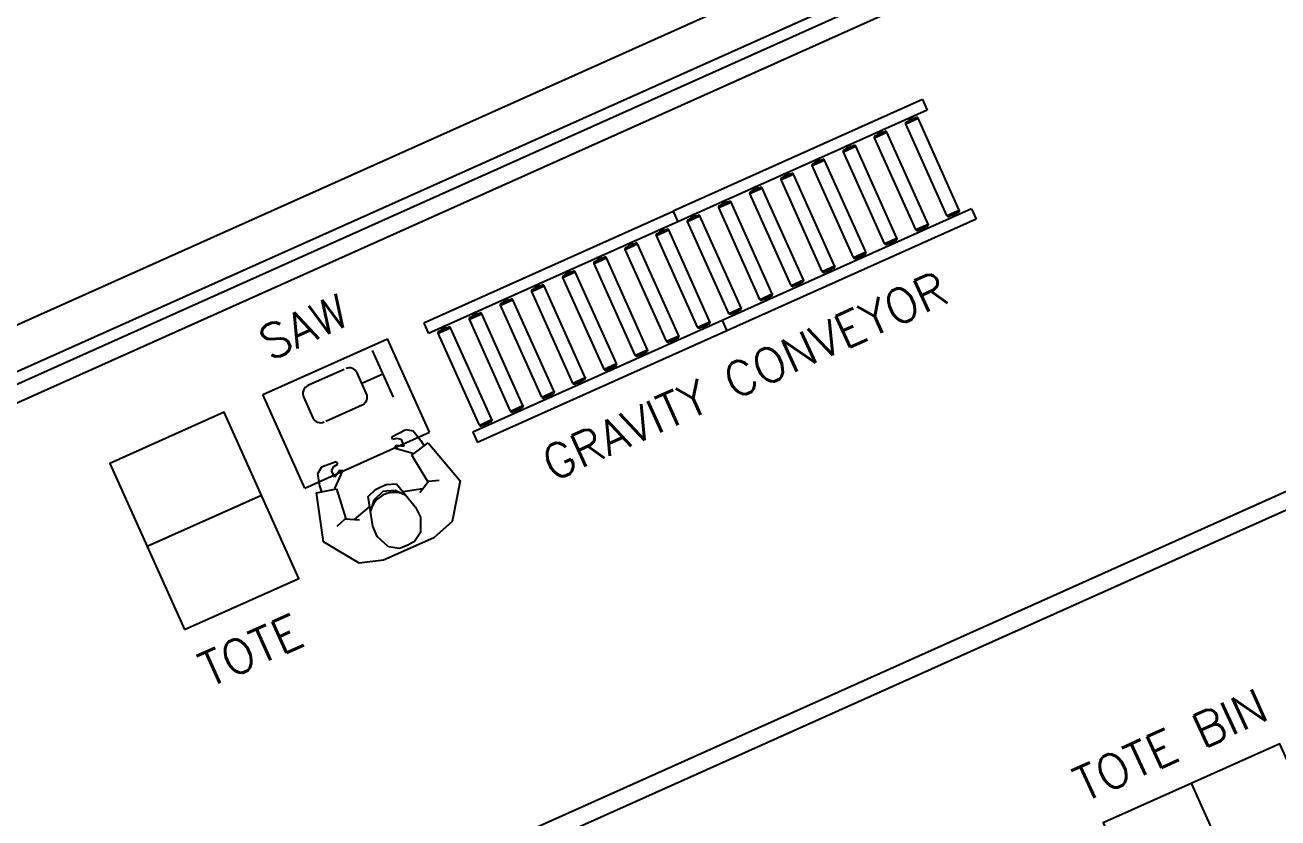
# Model space of a CAD drawing. Header units: inches. Extents: x -578 to 4567, y -980 to 6106.
# Drawn here: x 3127.3 to 3347.3, y 1186.5 to 1325.8 of the extents above; entities that cross this region are included whole.
import ezdxf
from ezdxf.enums import TextEntityAlignment as Align

# ---------------------------------------------------------------- set-up
doc = ezdxf.new("R2010")
doc.units = ezdxf.units.IN
doc.header["$LTSCALE"] = 25.4
doc.header["$MEASUREMENT"] = 0
doc.layers.add('A-COUNTER', color=4, linetype='CONTINUOUS')
doc.layers.add('A-DEMO', color=1, linetype='CONTINUOUS')
doc.styles.add('ROMANS', font='romans')

# ---------------------------------------------------------------- blocks, each defined once
blk = doc.blocks.new('PERSON-flat-1')
at = {"layer": 'A-DEMO', "linetype": 'Continuous'}
for p, q in [((-864.66, -1916.23), (-862.24, -1914.96)), ((-864.53, -1916.73), (-864.66, -1916.23)), ((-863.8, -1916.5), (-864.53, -1916.73)), ((-862.96, -1916.69), (-863.8, -1916.5)), ((-862.52, -1917.89), (-862.96, -1916.69)), ((-862.24, -1914.96), (-860.92, -1915.21)), ((-860.92, -1915.21), (-859.61, -1916.87)), ((-859.61, -1916.87), (-859, -1917.81)), ((-864.25, -1918.2), (-863.92, -1917.68)), ((-861.01, -1919.18), (-864.25, -1918.2)), ((-863.92, -1917.68), (-862.52, -1917.89)), ((-861.17, -1919.43), (-858.29, -1917.3)), ((-858.29, -1917.3), (-852.7, -1923.96)), ((-874.47, -1920.63), (-877.03, -1921.59)), ((-874.85, -1921.45), (-874.18, -1921.06)), ((-874.85, -1921.45), (-874.18, -1921.06)), ((-874.18, -1921.06), (-874.47, -1920.63)), ((-874.18, -1921.06), (-874.47, -1920.63)), ((-858.29, -1924.18), (-861.17, -1919.43)), ((-877.03, -1921.59), (-877.73, -1922.74)), ((-877.73, -1922.74), (-877.36, -1924.82)), ((-875.26, -1922.2), (-874.85, -1921.45)), ((-875.26, -1922.2), (-874.85, -1921.45)), ((-874.66, -1923.33), (-875.26, -1922.2)), ((-874.66, -1923.33), (-875.26, -1922.2)), ((-874.71, -1925.31), (-873.28, -1922.24)), ((-873.89, -1922.14), (-874.66, -1923.33)), ((-873.89, -1922.14), (-874.66, -1923.33)), ((-873.28, -1922.24), (-873.89, -1922.14)), ((-873.28, -1922.24), (-873.89, -1922.14)), ((-877.91, -1926.1), (-874.4, -1925.36)), ((-877.36, -1924.82), (-877.06, -1925.9)), ((-874.4, -1925.36), (-872.78, -1930.67)), ((-868.85, -1926.71), (-867.54, -1925.47)), ((-868.85, -1926.71), (-867.54, -1925.47)), ((-867.54, -1925.47), (-866.6, -1925.05)), ((-867.54, -1925.47), (-866.6, -1925.05)), ((-866.6, -1925.05), (-865.67, -1924.63)), ((-864.07, -1925.69), (-866.25, -1925.82)), ((-865.67, -1924.63), (-863.87, -1924.47)), ((-862.21, -1926.52), (-864.07, -1925.69)), ((-863.87, -1924.47), (-860.53, -1928.59)), ((-859.23, -1925.39), (-862.67, -1925.9)), ((-858.24, -1924.1), (-859.77, -1926.1)), ((-856.36, -1923.92), (-858.24, -1924.1)), ((-852.7, -1923.96), (-854.07, -1931.11)), ((-876.67, -1934.7), (-877.91, -1926.1)), ((-868, -1931.94), (-868.85, -1926.71)), ((-868, -1931.94), (-868.85, -1926.71)), ((-867.81, -1927.36), (-868.43, -1929.31)), ((-867.81, -1927.36), (-868.43, -1929.31)), ((-866.25, -1925.82), (-867.81, -1927.36)), ((-866.25, -1925.82), (-867.81, -1927.36)), ((-871.25, -1930.78), (-868.58, -1928.55)), ((-871.25, -1930.78), (-868.58, -1928.55)), ((-860.53, -1928.59), (-859.65, -1930.34)), ((-874.26, -1931.94), (-872.87, -1930.66)), ((-872.87, -1930.66), (-870.36, -1930.84)), ((-867.28, -1933.76), (-868, -1931.94)), ((-859.65, -1930.34), (-859.65, -1933.05)), ((-854.07, -1931.11), (-857.28, -1933.96)), ((-865.25, -1935.57), (-867.28, -1933.76)), ((-857.28, -1933.96), (-866.16, -1937.93)), ((-859.65, -1933.05), (-860.71, -1934.65)), ((-870.41, -1938.44), (-876.67, -1934.7)), ((-863.35, -1935.84), (-865.25, -1935.57)), ((-862, -1935.32), (-863.35, -1935.84)), ((-860.71, -1934.65), (-862, -1935.32)), ((-866.16, -1937.93), (-870.41, -1938.44))]:
    blk.add_line(p, q, dxfattribs=at)
blk.add_arc((-864.27, -1930.25), 4.26, 61.0227, 167.2578, dxfattribs=at)
blk = doc.blocks.new('4FT GRAVITY-flat-7')
at = {"layer": 'A-DEMO'}
for p, q in [((1080.55, -715.28), (1036.74, -734.91)), ((1080.55, -715.28), (1081.36, -717.11)), ((1081.36, -717.11), (1037.56, -736.74)), ((1077.59, -719.26), (1077.55, -719.38)), ((1077.59, -719.52), (1077.55, -719.43)), ((1077.58, -719.52), (1079.75, -718.55)), ((1084.82, -735.66), (1077.58, -719.52)), ((1077.63, -719.23), (1079.5, -718.39)), ((1078.95, -718.47), (1078.06, -718.87)), ((1078.12, -719.01), (1078.06, -718.87)), ((1078.7, -718.3), (1078.09, -718.57)), ((1078.15, -718.69), (1078.09, -718.57)), ((1078.15, -718.69), (1078.76, -718.42)), ((1078.23, -718.66), (1078.28, -718.77)), ((1078.68, -718.46), (1078.73, -718.57)), ((1078.7, -718.3), (1078.76, -718.42)), ((1079.01, -718.61), (1078.95, -718.47)), ((1079.55, -718.39), (1079.67, -718.43)), ((1079.74, -718.55), (1079.7, -718.46)), ((1086.98, -734.69), (1079.75, -718.55)), ((1072.12, -721.72), (1072.07, -721.84)), ((1072.11, -721.97), (1072.07, -721.88)), ((1072.11, -721.98), (1074.28, -721.01)), ((1072.15, -721.68), (1074.03, -720.84)), ((1073.47, -720.93), (1072.59, -721.32)), ((1072.65, -721.46), (1072.59, -721.32)), ((1073.23, -720.76), (1072.62, -721.03)), ((1072.67, -721.15), (1072.62, -721.03)), ((1072.67, -721.15), (1073.28, -720.88)), ((1072.75, -721.11), (1072.8, -721.23)), ((1073.2, -720.91), (1073.25, -721.03)), ((1073.23, -720.76), (1073.28, -720.88)), ((1073.53, -721.06), (1073.47, -720.93)), ((1074.08, -720.84), (1074.19, -720.89)), ((1074.27, -721.01), (1074.23, -720.92)), ((1081.51, -737.14), (1074.28, -721.01)), ((1066.63, -724.43), (1068.8, -723.46)), ((1066.67, -724.14), (1068.55, -723.3)), ((1068, -723.38), (1067.11, -723.78)), ((1067.17, -723.92), (1067.11, -723.78)), ((1067.75, -723.21), (1067.14, -723.48)), ((1067.2, -723.6), (1067.14, -723.48)), ((1067.2, -723.6), (1067.81, -723.33)), ((1067.28, -723.57), (1067.33, -723.68)), ((1067.73, -723.37), (1067.78, -723.48)), ((1067.75, -723.21), (1067.81, -723.33)), ((1068.06, -723.52), (1068, -723.38)), ((1068.6, -723.29), (1068.72, -723.34)), ((1068.79, -723.46), (1068.75, -723.37)), ((1076.03, -739.6), (1068.8, -723.46)), ((1079.34, -738.12), (1072.11, -721.98)), ((1061.16, -726.88), (1063.32, -725.91)), ((1061.2, -726.59), (1063.08, -725.75)), ((1062.52, -725.84), (1061.63, -726.23)), ((1061.7, -726.37), (1061.63, -726.23)), ((1062.28, -725.66), (1061.67, -725.94)), ((1061.72, -726.06), (1061.67, -725.94)), ((1061.72, -726.06), (1062.33, -725.78)), ((1061.8, -726.02), (1061.85, -726.13)), ((1062.25, -725.82), (1062.3, -725.93)), ((1062.28, -725.66), (1062.33, -725.78)), ((1062.58, -725.97), (1062.52, -725.84)), ((1063.13, -725.75), (1063.24, -725.79)), ((1063.32, -725.92), (1063.28, -725.83)), ((1070.56, -742.05), (1063.32, -725.91)), ((1066.64, -724.17), (1066.6, -724.29)), ((1066.64, -724.43), (1066.6, -724.34)), ((1073.87, -740.57), (1066.63, -724.43)), ((1055.68, -729.34), (1057.85, -728.37)), ((1055.72, -729.05), (1057.6, -728.2)), ((1057.04, -728.29), (1056.16, -728.69)), ((1056.8, -728.12), (1056.19, -728.39)), ((1056.25, -728.51), (1056.19, -728.39)), ((1056.25, -728.51), (1056.85, -728.24)), ((1056.33, -728.47), (1056.38, -728.59)), ((1056.78, -728.27), (1056.83, -728.39)), ((1056.8, -728.12), (1056.85, -728.24)), ((1057.11, -728.43), (1057.04, -728.29)), ((1057.65, -728.2), (1057.77, -728.25)), ((1057.84, -728.37), (1057.8, -728.28)), ((1065.08, -744.51), (1057.85, -728.37)), ((1061.17, -726.63), (1061.12, -726.74)), ((1061.16, -726.88), (1061.12, -726.79)), ((1068.39, -743.02), (1061.16, -726.88)), ((1050.25, -731.5), (1052.13, -730.66)), ((1051.33, -730.57), (1050.72, -730.84)), ((1051.33, -730.57), (1051.38, -730.69)), ((1052.18, -730.66), (1052.29, -730.7)), ((1055.69, -729.08), (1055.65, -729.2)), ((1055.69, -729.34), (1055.65, -729.24)), ((1062.92, -745.48), (1055.68, -729.34)), ((1056.22, -728.82), (1056.16, -728.69)), ((1050.22, -731.53), (1050.17, -731.65)), ((1050.21, -731.79), (1050.17, -731.7)), ((1050.21, -731.79), (1052.37, -730.82)), ((1057.44, -747.93), (1050.21, -731.79)), ((1051.57, -730.74), (1050.68, -731.14)), ((1050.75, -731.28), (1050.68, -731.14)), ((1050.77, -730.96), (1050.72, -730.84)), ((1050.77, -730.96), (1051.38, -730.69)), ((1050.85, -730.93), (1050.9, -731.04)), ((1051.3, -730.73), (1051.35, -730.84)), ((1051.63, -730.88), (1051.57, -730.74)), ((1052.37, -730.82), (1052.33, -730.73)), ((1059.61, -746.96), (1052.37, -730.82)), ((1036.74, -734.91), (1037.56, -736.74)), ((1044.74, -733.99), (1044.7, -734.1)), ((1044.74, -734.24), (1044.7, -734.15)), ((1044.73, -734.25), (1046.9, -733.27)), ((1051.96, -750.39), (1044.73, -734.25)), ((1044.77, -733.95), (1046.65, -733.11)), ((1046.09, -733.2), (1045.21, -733.59)), ((1045.27, -733.73), (1045.21, -733.59)), ((1045.85, -733.02), (1045.24, -733.3)), ((1045.3, -733.42), (1045.24, -733.3)), ((1045.3, -733.42), (1045.9, -733.15)), ((1089.13, -734.45), (1045.33, -754.08)), ((1045.38, -733.38), (1045.43, -733.5)), ((1045.82, -733.18), (1045.88, -733.29)), ((1045.85, -733.02), (1045.9, -733.15)), ((1046.16, -733.33), (1046.09, -733.2)), ((1046.7, -733.11), (1046.82, -733.15)), ((1046.89, -733.28), (1046.85, -733.19)), ((1054.13, -749.41), (1046.9, -733.27)), ((1084.82, -735.66), (1086.98, -734.69)), ((1085.06, -735.83), (1086.94, -734.98)), ((1086.97, -734.95), (1087.02, -734.83)), ((1086.98, -734.69), (1087.02, -734.78)), ((1089.13, -734.45), (1089.95, -736.27)), ((1039.27, -736.44), (1039.22, -736.56)), ((1039.26, -736.7), (1039.22, -736.61)), ((1039.26, -736.7), (1041.42, -735.73)), ((1046.49, -752.84), (1039.26, -736.7)), ((1039.3, -736.41), (1041.18, -735.57)), ((1040.62, -735.65), (1039.73, -736.05)), ((1039.8, -736.18), (1039.73, -736.05)), ((1040.37, -735.48), (1039.77, -735.75)), ((1039.82, -735.87), (1039.77, -735.75)), ((1039.82, -735.87), (1040.43, -735.6)), ((1039.9, -735.84), (1039.95, -735.95)), ((1040.35, -735.63), (1040.4, -735.75)), ((1040.37, -735.48), (1040.43, -735.6)), ((1040.68, -735.79), (1040.62, -735.65)), ((1041.22, -735.56), (1041.34, -735.61)), ((1041.42, -735.73), (1041.38, -735.64)), ((1048.66, -751.87), (1041.42, -735.73)), ((1089.95, -736.27), (1046.15, -755.9)), ((1079.34, -738.12), (1081.51, -737.14)), ((1081.5, -737.15), (1081.54, -737.24)), ((1081.5, -737.4), (1081.54, -737.29)), ((1084.82, -735.66), (1084.86, -735.75)), ((1085.02, -735.83), (1084.9, -735.78)), ((1085.56, -735.6), (1085.62, -735.74)), ((1086.51, -735.34), (1085.62, -735.74)), ((1085.81, -735.79), (1086.42, -735.52)), ((1085.81, -735.79), (1085.87, -735.91)), ((1085.89, -735.76), (1085.84, -735.64)), ((1086.47, -735.64), (1085.87, -735.91)), ((1086.34, -735.56), (1086.29, -735.44)), ((1086.47, -735.64), (1086.42, -735.52)), ((1086.44, -735.21), (1086.51, -735.34)), ((1079.35, -738.11), (1079.39, -738.2)), ((1079.54, -738.28), (1079.42, -738.24)), ((1079.59, -738.28), (1081.47, -737.44)), ((1080.08, -738.06), (1080.15, -738.19)), ((1081.03, -737.8), (1080.15, -738.19)), ((1080.34, -738.25), (1080.94, -737.97)), ((1080.34, -738.25), (1080.39, -738.37)), ((1080.41, -738.21), (1080.36, -738.1)), ((1081, -738.09), (1080.39, -738.37)), ((1080.86, -738.01), (1080.81, -737.89)), ((1081, -738.09), (1080.94, -737.97)), ((1080.97, -737.66), (1081.03, -737.8)), ((1073.87, -740.57), (1076.03, -739.6)), ((1073.87, -740.57), (1073.91, -740.66)), ((1074.06, -740.73), (1073.95, -740.69)), ((1074.11, -740.73), (1075.99, -739.89)), ((1074.61, -740.51), (1074.67, -740.65)), ((1075.56, -740.25), (1074.67, -740.65)), ((1074.86, -740.7), (1075.47, -740.43)), ((1074.86, -740.7), (1074.91, -740.82)), ((1074.94, -740.66), (1074.89, -740.55)), ((1075.52, -740.55), (1074.91, -740.82)), ((1075.39, -740.46), (1075.34, -740.35)), ((1075.52, -740.55), (1075.47, -740.43)), ((1075.49, -740.11), (1075.56, -740.25)), ((1076.02, -739.86), (1076.07, -739.74)), ((1076.03, -739.6), (1076.07, -739.69)), ((1068.39, -743.02), (1070.56, -742.05)), ((1068.4, -743.02), (1068.44, -743.11)), ((1068.59, -743.19), (1068.47, -743.14)), ((1068.64, -743.19), (1070.52, -742.35)), ((1069.13, -742.96), (1069.2, -743.1)), ((1070.08, -742.7), (1069.2, -743.1)), ((1069.39, -743.15), (1069.99, -742.88)), ((1069.39, -743.15), (1069.44, -743.27)), ((1069.46, -743.12), (1069.41, -743)), ((1070.05, -743), (1069.44, -743.27)), ((1069.91, -742.92), (1069.86, -742.8)), ((1070.05, -743), (1069.99, -742.88)), ((1070.02, -742.57), (1070.08, -742.7)), ((1070.55, -742.06), (1070.59, -742.15)), ((1070.55, -742.31), (1070.59, -742.19)), ((1062.92, -745.48), (1065.08, -744.51)), ((1062.92, -745.47), (1062.96, -745.57)), ((1063.11, -745.64), (1063, -745.6)), ((1063.16, -745.64), (1065.04, -744.8)), ((1063.66, -745.42), (1063.72, -745.56)), ((1064.61, -745.16), (1063.72, -745.56)), ((1063.91, -745.61), (1064.52, -745.34)), ((1063.91, -745.61), (1063.96, -745.73)), ((1063.99, -745.57), (1063.94, -745.46)), ((1064.57, -745.46), (1063.96, -745.73)), ((1064.44, -745.37), (1064.39, -745.26)), ((1064.57, -745.46), (1064.52, -745.34)), ((1064.54, -745.02), (1064.61, -745.16)), ((1065.07, -744.76), (1065.12, -744.65)), ((1065.08, -744.51), (1065.12, -744.6)), ((1057.44, -747.93), (1059.61, -746.96)), ((1057.45, -747.93), (1057.49, -748.02)), ((1057.64, -748.1), (1057.52, -748.05)), ((1057.69, -748.09), (1059.56, -747.25)), ((1058.18, -747.87), (1058.24, -748.01)), ((1059.13, -747.61), (1058.24, -748.01)), ((1058.43, -748.06), (1059.04, -747.79)), ((1058.43, -748.06), (1058.49, -748.18)), ((1058.51, -748.03), (1058.46, -747.91)), ((1059.1, -747.91), (1058.49, -748.18)), ((1058.96, -747.82), (1058.91, -747.71)), ((1059.1, -747.91), (1059.04, -747.79)), ((1059.07, -747.48), (1059.13, -747.61)), ((1059.6, -746.96), (1059.64, -747.05)), ((1059.6, -747.22), (1059.64, -747.1)), ((1051.96, -750.39), (1054.13, -749.41)), ((1051.97, -750.38), (1052.01, -750.47)), ((1052.21, -750.55), (1054.09, -749.71)), ((1052.71, -750.33), (1052.77, -750.46)), ((1053.65, -750.07), (1052.77, -750.46)), ((1052.96, -750.51), (1053.57, -750.24)), ((1053.04, -750.48), (1052.99, -750.37)), ((1053.62, -750.36), (1053.01, -750.64)), ((1053.49, -750.28), (1053.44, -750.16)), ((1053.62, -750.36), (1053.57, -750.24)), ((1053.59, -749.93), (1053.65, -750.07)), ((1054.12, -749.67), (1054.17, -749.56)), ((1054.13, -749.42), (1054.17, -749.51)), ((1046.49, -752.84), (1048.66, -751.87)), ((1046.74, -753), (1048.61, -752.16)), ((1048.18, -752.52), (1047.29, -752.92)), ((1047.48, -752.97), (1048.09, -752.7)), ((1048.01, -752.73), (1047.96, -752.62)), ((1048.15, -752.82), (1048.09, -752.7)), ((1048.12, -752.38), (1048.18, -752.52)), ((1048.65, -751.87), (1048.69, -751.96)), ((1048.65, -752.13), (1048.69, -752.01)), ((1052.16, -750.55), (1052.05, -750.51)), ((1052.96, -750.51), (1053.01, -750.64)), ((1045.33, -754.08), (1046.15, -755.9)), ((1046.5, -752.84), (1046.54, -752.93)), ((1046.69, -753), (1046.57, -752.96)), ((1047.23, -752.78), (1047.29, -752.92)), ((1047.48, -752.97), (1047.54, -753.09)), ((1047.56, -752.93), (1047.51, -752.82)), ((1048.15, -752.82), (1047.54, -753.09))]:
    blk.add_line(p, q, dxfattribs=at)
for centre, start, end in [((1077.61, -719.4), 159.1403, 204.1403), ((1077.65, -719.29), 114.1403, 159.1403), ((1079.53, -718.45), 69.1403, 114.1403), ((1079.65, -718.49), 24.1403, 69.1403), ((1072.13, -721.86), 159.1403, 204.1403), ((1072.18, -721.74), 114.1403, 159.1403), ((1074.05, -720.9), 69.1403, 114.1403), ((1074.17, -720.94), 24.1403, 69.1403), ((1068.58, -723.35), 69.1403, 114.1403), ((1068.7, -723.4), 24.1403, 69.1403), ((1063.1, -725.81), 69.1403, 114.1403), ((1063.22, -725.85), 24.1403, 69.1403), ((1066.66, -724.31), 159.1403, 204.1403), ((1066.7, -724.19), 114.1403, 159.1403), ((1057.63, -728.26), 69.1403, 114.1403), ((1057.75, -728.31), 24.1403, 69.1403), ((1061.18, -726.77), 159.1403, 204.1403), ((1061.23, -726.65), 114.1403, 159.1403), ((1052.15, -730.71), 69.1403, 114.1403), ((1055.71, -729.22), 159.1403, 204.1403), ((1055.75, -729.1), 114.1403, 159.1403), ((1050.23, -731.67), 159.1403, 204.1403), ((1050.27, -731.56), 114.1403, 159.1403), ((1052.27, -730.76), 24.1403, 69.1403), ((1044.75, -734.13), 159.1403, 204.1403), ((1044.8, -734.01), 114.1403, 159.1403), ((1046.68, -733.17), 69.1403, 114.1403), ((1046.79, -733.21), 24.1403, 69.1403), ((1086.92, -734.93), 294.1403, 339.1403), ((1086.96, -734.81), 339.1403, 24.1403), ((1039.28, -736.58), 159.1403, 204.1403), ((1039.32, -736.46), 114.1403, 159.1403), ((1041.2, -735.62), 69.1403, 114.1403), ((1041.32, -735.67), 24.1403, 69.1403), ((1081.49, -737.26), 339.1403, 24.1403), ((1084.92, -735.72), 204.1403, 249.1403), ((1085.04, -735.77), 249.1403, 294.1403), ((1079.45, -738.18), 204.1403, 249.1403), ((1079.56, -738.22), 249.1403, 294.1403), ((1081.44, -737.38), 294.1403, 339.1403), ((1073.97, -740.63), 204.1403, 249.1403), ((1074.09, -740.68), 249.1403, 294.1403), ((1075.97, -739.83), 294.1403, 339.1403), ((1076.01, -739.72), 339.1403, 24.1403), ((1068.49, -743.09), 204.1403, 249.1403), ((1068.61, -743.13), 249.1403, 294.1403), ((1070.49, -742.29), 294.1403, 339.1403), ((1070.53, -742.17), 339.1403, 24.1403), ((1063.02, -745.54), 204.1403, 249.1403), ((1063.14, -745.58), 249.1403, 294.1403), ((1065.01, -744.74), 294.1403, 339.1403), ((1065.06, -744.63), 339.1403, 24.1403), ((1057.54, -747.99), 204.1403, 249.1403), ((1057.66, -748.04), 249.1403, 294.1403), ((1059.54, -747.2), 294.1403, 339.1403), ((1059.58, -747.08), 339.1403, 24.1403), ((1052.07, -750.45), 204.1403, 249.1403), ((1054.06, -749.65), 294.1403, 339.1403), ((1054.11, -749.53), 339.1403, 24.1403), ((1048.59, -752.1), 294.1403, 339.1403), ((1048.63, -751.99), 339.1403, 24.1403), ((1052.19, -750.49), 249.1403, 294.1403), ((1046.59, -752.9), 204.1403, 249.1403), ((1046.71, -752.95), 249.1403, 294.1403)]:
    blk.add_arc(centre, 0.0625, start, end, dxfattribs=at)
blk = doc.blocks.new('4FT GRAVITY-flat-8')
at = {"layer": 'A-DEMO'}
for p, q in [((1080.55, -715.28), (1036.74, -734.91)), ((1080.55, -715.28), (1081.36, -717.11)), ((1081.36, -717.11), (1037.56, -736.74)), ((1077.59, -719.26), (1077.55, -719.38)), ((1077.59, -719.52), (1077.55, -719.43)), ((1077.58, -719.52), (1079.75, -718.55)), ((1084.82, -735.66), (1077.58, -719.52)), ((1077.63, -719.23), (1079.5, -718.39)), ((1078.95, -718.47), (1078.06, -718.87)), ((1078.12, -719.01), (1078.06, -718.87)), ((1078.7, -718.3), (1078.09, -718.57)), ((1078.15, -718.69), (1078.09, -718.57)), ((1078.15, -718.69), (1078.76, -718.42)), ((1078.23, -718.66), (1078.28, -718.77)), ((1078.68, -718.46), (1078.73, -718.57)), ((1078.7, -718.3), (1078.76, -718.42)), ((1079.01, -718.61), (1078.95, -718.47)), ((1079.55, -718.39), (1079.67, -718.43)), ((1079.74, -718.55), (1079.7, -718.46)), ((1086.98, -734.69), (1079.75, -718.55)), ((1072.12, -721.72), (1072.07, -721.84)), ((1072.11, -721.97), (1072.07, -721.88)), ((1072.11, -721.98), (1074.28, -721.01)), ((1072.15, -721.68), (1074.03, -720.84)), ((1073.47, -720.93), (1072.59, -721.32)), ((1072.65, -721.46), (1072.59, -721.32)), ((1073.23, -720.76), (1072.62, -721.03)), ((1072.67, -721.15), (1072.62, -721.03)), ((1072.67, -721.15), (1073.28, -720.88)), ((1072.75, -721.11), (1072.8, -721.23)), ((1073.2, -720.91), (1073.25, -721.03)), ((1073.23, -720.76), (1073.28, -720.88)), ((1073.53, -721.06), (1073.47, -720.93)), ((1074.08, -720.84), (1074.19, -720.89)), ((1074.27, -721.01), (1074.23, -720.92)), ((1081.51, -737.14), (1074.28, -721.01)), ((1066.63, -724.43), (1068.8, -723.46)), ((1066.67, -724.14), (1068.55, -723.3)), ((1068, -723.38), (1067.11, -723.78)), ((1067.17, -723.92), (1067.11, -723.78)), ((1067.75, -723.21), (1067.14, -723.48)), ((1067.2, -723.6), (1067.14, -723.48)), ((1067.2, -723.6), (1067.81, -723.33)), ((1067.28, -723.57), (1067.33, -723.68)), ((1067.73, -723.37), (1067.78, -723.48)), ((1067.75, -723.21), (1067.81, -723.33)), ((1068.06, -723.52), (1068, -723.38)), ((1068.6, -723.29), (1068.72, -723.34)), ((1068.79, -723.46), (1068.75, -723.37)), ((1076.03, -739.6), (1068.8, -723.46)), ((1079.34, -738.12), (1072.11, -721.98)), ((1061.16, -726.88), (1063.32, -725.91)), ((1061.2, -726.59), (1063.08, -725.75)), ((1062.52, -725.84), (1061.63, -726.23)), ((1061.7, -726.37), (1061.63, -726.23)), ((1062.28, -725.66), (1061.67, -725.94)), ((1061.72, -726.06), (1061.67, -725.94)), ((1061.72, -726.06), (1062.33, -725.78)), ((1061.8, -726.02), (1061.85, -726.13)), ((1062.25, -725.82), (1062.3, -725.93)), ((1062.28, -725.66), (1062.33, -725.78)), ((1062.58, -725.97), (1062.52, -725.84)), ((1063.13, -725.75), (1063.24, -725.79)), ((1063.32, -725.92), (1063.28, -725.83)), ((1070.56, -742.05), (1063.32, -725.91)), ((1066.64, -724.17), (1066.6, -724.29)), ((1066.64, -724.43), (1066.6, -724.34)), ((1073.87, -740.57), (1066.63, -724.43)), ((1055.68, -729.34), (1057.85, -728.37)), ((1055.72, -729.05), (1057.6, -728.2)), ((1057.04, -728.29), (1056.16, -728.69)), ((1056.8, -728.12), (1056.19, -728.39)), ((1056.25, -728.51), (1056.19, -728.39)), ((1056.25, -728.51), (1056.85, -728.24)), ((1056.33, -728.47), (1056.38, -728.59)), ((1056.78, -728.27), (1056.83, -728.39)), ((1056.8, -728.12), (1056.85, -728.24)), ((1057.11, -728.43), (1057.04, -728.29)), ((1057.65, -728.2), (1057.77, -728.25)), ((1057.84, -728.37), (1057.8, -728.28)), ((1065.08, -744.51), (1057.85, -728.37)), ((1061.17, -726.63), (1061.12, -726.74)), ((1061.16, -726.88), (1061.12, -726.79)), ((1068.39, -743.02), (1061.16, -726.88)), ((1050.25, -731.5), (1052.13, -730.66)), ((1051.33, -730.57), (1050.72, -730.84)), ((1051.33, -730.57), (1051.38, -730.69)), ((1052.18, -730.66), (1052.29, -730.7)), ((1055.69, -729.08), (1055.65, -729.2)), ((1055.69, -729.34), (1055.65, -729.24)), ((1062.92, -745.48), (1055.68, -729.34)), ((1056.22, -728.82), (1056.16, -728.69)), ((1050.22, -731.53), (1050.17, -731.65)), ((1050.21, -731.79), (1050.17, -731.7)), ((1050.21, -731.79), (1052.37, -730.82)), ((1057.44, -747.93), (1050.21, -731.79)), ((1051.57, -730.74), (1050.68, -731.14)), ((1050.75, -731.28), (1050.68, -731.14)), ((1050.77, -730.96), (1050.72, -730.84)), ((1050.77, -730.96), (1051.38, -730.69)), ((1050.85, -730.93), (1050.9, -731.04)), ((1051.3, -730.73), (1051.35, -730.84)), ((1051.63, -730.88), (1051.57, -730.74)), ((1052.37, -730.82), (1052.33, -730.73)), ((1059.61, -746.96), (1052.37, -730.82)), ((1036.74, -734.91), (1037.56, -736.74)), ((1044.74, -733.99), (1044.7, -734.1)), ((1044.74, -734.24), (1044.7, -734.15)), ((1044.73, -734.25), (1046.9, -733.27)), ((1051.96, -750.39), (1044.73, -734.25)), ((1044.77, -733.95), (1046.65, -733.11)), ((1046.09, -733.2), (1045.21, -733.59)), ((1045.27, -733.73), (1045.21, -733.59)), ((1045.85, -733.02), (1045.24, -733.3)), ((1045.3, -733.42), (1045.24, -733.3)), ((1045.3, -733.42), (1045.9, -733.15)), ((1089.13, -734.45), (1045.33, -754.08)), ((1045.38, -733.38), (1045.43, -733.5)), ((1045.82, -733.18), (1045.88, -733.29)), ((1045.85, -733.02), (1045.9, -733.15)), ((1046.16, -733.33), (1046.09, -733.2)), ((1046.7, -733.11), (1046.82, -733.15)), ((1046.89, -733.28), (1046.85, -733.19)), ((1054.13, -749.41), (1046.9, -733.27)), ((1084.82, -735.66), (1086.98, -734.69)), ((1085.06, -735.83), (1086.94, -734.98)), ((1086.97, -734.95), (1087.02, -734.83)), ((1086.98, -734.69), (1087.02, -734.78)), ((1089.13, -734.45), (1089.95, -736.27)), ((1039.27, -736.44), (1039.22, -736.56)), ((1039.26, -736.7), (1039.22, -736.61)), ((1039.26, -736.7), (1041.42, -735.73)), ((1046.49, -752.84), (1039.26, -736.7)), ((1039.3, -736.41), (1041.18, -735.57)), ((1040.62, -735.65), (1039.73, -736.05)), ((1039.8, -736.18), (1039.73, -736.05)), ((1040.37, -735.48), (1039.77, -735.75)), ((1039.82, -735.87), (1039.77, -735.75)), ((1039.82, -735.87), (1040.43, -735.6)), ((1039.9, -735.84), (1039.95, -735.95)), ((1040.35, -735.63), (1040.4, -735.75)), ((1040.37, -735.48), (1040.43, -735.6)), ((1040.68, -735.79), (1040.62, -735.65)), ((1041.22, -735.56), (1041.34, -735.61)), ((1041.42, -735.73), (1041.38, -735.64)), ((1048.66, -751.87), (1041.42, -735.73)), ((1089.95, -736.27), (1046.15, -755.9)), ((1079.34, -738.12), (1081.51, -737.14)), ((1081.5, -737.15), (1081.54, -737.24)), ((1081.5, -737.4), (1081.54, -737.29)), ((1084.82, -735.66), (1084.86, -735.75)), ((1085.02, -735.83), (1084.9, -735.78)), ((1085.56, -735.6), (1085.62, -735.74)), ((1086.51, -735.34), (1085.62, -735.74)), ((1085.81, -735.79), (1086.42, -735.52)), ((1085.81, -735.79), (1085.87, -735.91)), ((1085.89, -735.76), (1085.84, -735.64)), ((1086.47, -735.64), (1085.87, -735.91)), ((1086.34, -735.56), (1086.29, -735.44)), ((1086.47, -735.64), (1086.42, -735.52)), ((1086.44, -735.21), (1086.51, -735.34)), ((1079.35, -738.11), (1079.39, -738.2)), ((1079.54, -738.28), (1079.42, -738.24)), ((1079.59, -738.28), (1081.47, -737.44)), ((1080.08, -738.06), (1080.15, -738.19)), ((1081.03, -737.8), (1080.15, -738.19)), ((1080.34, -738.25), (1080.94, -737.97)), ((1080.34, -738.25), (1080.39, -738.37)), ((1080.41, -738.21), (1080.36, -738.1)), ((1081, -738.09), (1080.39, -738.37)), ((1080.86, -738.01), (1080.81, -737.89)), ((1081, -738.09), (1080.94, -737.97)), ((1080.97, -737.66), (1081.03, -737.8)), ((1073.87, -740.57), (1076.03, -739.6)), ((1073.87, -740.57), (1073.91, -740.66)), ((1074.06, -740.73), (1073.95, -740.69)), ((1074.11, -740.73), (1075.99, -739.89)), ((1074.61, -740.51), (1074.67, -740.65)), ((1075.56, -740.25), (1074.67, -740.65)), ((1074.86, -740.7), (1075.47, -740.43)), ((1074.86, -740.7), (1074.91, -740.82)), ((1074.94, -740.66), (1074.89, -740.55)), ((1075.52, -740.55), (1074.91, -740.82)), ((1075.39, -740.46), (1075.34, -740.35)), ((1075.52, -740.55), (1075.47, -740.43)), ((1075.49, -740.11), (1075.56, -740.25)), ((1076.02, -739.86), (1076.07, -739.74)), ((1076.03, -739.6), (1076.07, -739.69)), ((1068.39, -743.02), (1070.56, -742.05)), ((1068.4, -743.02), (1068.44, -743.11)), ((1068.59, -743.19), (1068.47, -743.14)), ((1068.64, -743.19), (1070.52, -742.35)), ((1069.13, -742.96), (1069.2, -743.1)), ((1070.08, -742.7), (1069.2, -743.1)), ((1069.39, -743.15), (1069.99, -742.88)), ((1069.39, -743.15), (1069.44, -743.27)), ((1069.46, -743.12), (1069.41, -743)), ((1070.05, -743), (1069.44, -743.27)), ((1069.91, -742.92), (1069.86, -742.8)), ((1070.05, -743), (1069.99, -742.88)), ((1070.02, -742.57), (1070.08, -742.7)), ((1070.55, -742.06), (1070.59, -742.15)), ((1070.55, -742.31), (1070.59, -742.19)), ((1062.92, -745.48), (1065.08, -744.51)), ((1062.92, -745.47), (1062.96, -745.57)), ((1063.11, -745.64), (1063, -745.6)), ((1063.16, -745.64), (1065.04, -744.8)), ((1063.66, -745.42), (1063.72, -745.56)), ((1064.61, -745.16), (1063.72, -745.56)), ((1063.91, -745.61), (1064.52, -745.34)), ((1063.91, -745.61), (1063.96, -745.73)), ((1063.99, -745.57), (1063.94, -745.46)), ((1064.57, -745.46), (1063.96, -745.73)), ((1064.44, -745.37), (1064.39, -745.26)), ((1064.57, -745.46), (1064.52, -745.34)), ((1064.54, -745.02), (1064.61, -745.16)), ((1065.07, -744.76), (1065.12, -744.65)), ((1065.08, -744.51), (1065.12, -744.6)), ((1057.44, -747.93), (1059.61, -746.96)), ((1057.45, -747.93), (1057.49, -748.02)), ((1057.64, -748.1), (1057.52, -748.05)), ((1057.69, -748.09), (1059.56, -747.25)), ((1058.18, -747.87), (1058.24, -748.01)), ((1059.13, -747.61), (1058.24, -748.01)), ((1058.43, -748.06), (1059.04, -747.79)), ((1058.43, -748.06), (1058.49, -748.18)), ((1058.51, -748.03), (1058.46, -747.91)), ((1059.1, -747.91), (1058.49, -748.18)), ((1058.96, -747.82), (1058.91, -747.71)), ((1059.1, -747.91), (1059.04, -747.79)), ((1059.07, -747.48), (1059.13, -747.61)), ((1059.6, -746.96), (1059.64, -747.05)), ((1059.6, -747.22), (1059.64, -747.1)), ((1051.96, -750.39), (1054.13, -749.41)), ((1051.97, -750.38), (1052.01, -750.47)), ((1052.21, -750.55), (1054.09, -749.71)), ((1052.71, -750.33), (1052.77, -750.46)), ((1053.65, -750.07), (1052.77, -750.46)), ((1052.96, -750.51), (1053.57, -750.24)), ((1053.04, -750.48), (1052.99, -750.37)), ((1053.62, -750.36), (1053.01, -750.64)), ((1053.49, -750.28), (1053.44, -750.16)), ((1053.62, -750.36), (1053.57, -750.24)), ((1053.59, -749.93), (1053.65, -750.07)), ((1054.12, -749.67), (1054.17, -749.56)), ((1054.13, -749.42), (1054.17, -749.51)), ((1046.49, -752.84), (1048.66, -751.87)), ((1046.74, -753), (1048.61, -752.16)), ((1048.18, -752.52), (1047.29, -752.92)), ((1047.48, -752.97), (1048.09, -752.7)), ((1048.01, -752.73), (1047.96, -752.62)), ((1048.15, -752.82), (1048.09, -752.7)), ((1048.12, -752.38), (1048.18, -752.52)), ((1048.65, -751.87), (1048.69, -751.96)), ((1048.65, -752.13), (1048.69, -752.01)), ((1052.16, -750.55), (1052.05, -750.51)), ((1052.96, -750.51), (1053.01, -750.64)), ((1045.33, -754.08), (1046.15, -755.9)), ((1046.5, -752.84), (1046.54, -752.93)), ((1046.69, -753), (1046.57, -752.96)), ((1047.23, -752.78), (1047.29, -752.92)), ((1047.48, -752.97), (1047.54, -753.09)), ((1047.56, -752.93), (1047.51, -752.82)), ((1048.15, -752.82), (1047.54, -753.09))]:
    blk.add_line(p, q, dxfattribs=at)
for centre, start, end in [((1077.61, -719.4), 159.1403, 204.1403), ((1077.65, -719.29), 114.1403, 159.1403), ((1079.53, -718.45), 69.1403, 114.1403), ((1079.65, -718.49), 24.1403, 69.1403), ((1072.13, -721.86), 159.1403, 204.1403), ((1072.18, -721.74), 114.1403, 159.1403), ((1074.05, -720.9), 69.1403, 114.1403), ((1074.17, -720.94), 24.1403, 69.1403), ((1068.58, -723.35), 69.1403, 114.1403), ((1068.7, -723.4), 24.1403, 69.1403), ((1063.1, -725.81), 69.1403, 114.1403), ((1063.22, -725.85), 24.1403, 69.1403), ((1066.66, -724.31), 159.1403, 204.1403), ((1066.7, -724.19), 114.1403, 159.1403), ((1057.63, -728.26), 69.1403, 114.1403), ((1057.75, -728.31), 24.1403, 69.1403), ((1061.18, -726.77), 159.1403, 204.1403), ((1061.23, -726.65), 114.1403, 159.1403), ((1052.15, -730.71), 69.1403, 114.1403), ((1055.71, -729.22), 159.1403, 204.1403), ((1055.75, -729.1), 114.1403, 159.1403), ((1050.23, -731.67), 159.1403, 204.1403), ((1050.27, -731.56), 114.1403, 159.1403), ((1052.27, -730.76), 24.1403, 69.1403), ((1044.75, -734.13), 159.1403, 204.1403), ((1044.8, -734.01), 114.1403, 159.1403), ((1046.68, -733.17), 69.1403, 114.1403), ((1046.79, -733.21), 24.1403, 69.1403), ((1086.92, -734.93), 294.1403, 339.1403), ((1086.96, -734.81), 339.1403, 24.1403), ((1039.28, -736.58), 159.1403, 204.1403), ((1039.32, -736.46), 114.1403, 159.1403), ((1041.2, -735.62), 69.1403, 114.1403), ((1041.32, -735.67), 24.1403, 69.1403), ((1081.49, -737.26), 339.1403, 24.1403), ((1084.92, -735.72), 204.1403, 249.1403), ((1085.04, -735.77), 249.1403, 294.1403), ((1079.45, -738.18), 204.1403, 249.1403), ((1079.56, -738.22), 249.1403, 294.1403), ((1081.44, -737.38), 294.1403, 339.1403), ((1073.97, -740.63), 204.1403, 249.1403), ((1074.09, -740.68), 249.1403, 294.1403), ((1075.97, -739.83), 294.1403, 339.1403), ((1076.01, -739.72), 339.1403, 24.1403), ((1068.49, -743.09), 204.1403, 249.1403), ((1068.61, -743.13), 249.1403, 294.1403), ((1070.49, -742.29), 294.1403, 339.1403), ((1070.53, -742.17), 339.1403, 24.1403), ((1063.02, -745.54), 204.1403, 249.1403), ((1063.14, -745.58), 249.1403, 294.1403), ((1065.01, -744.74), 294.1403, 339.1403), ((1065.06, -744.63), 339.1403, 24.1403), ((1057.54, -747.99), 204.1403, 249.1403), ((1057.66, -748.04), 249.1403, 294.1403), ((1059.54, -747.2), 294.1403, 339.1403), ((1059.58, -747.08), 339.1403, 24.1403), ((1052.07, -750.45), 204.1403, 249.1403), ((1054.06, -749.65), 294.1403, 339.1403), ((1054.11, -749.53), 339.1403, 24.1403), ((1048.59, -752.1), 294.1403, 339.1403), ((1048.63, -751.99), 339.1403, 24.1403), ((1052.19, -750.49), 249.1403, 294.1403), ((1046.59, -752.9), 204.1403, 249.1403), ((1046.71, -752.95), 249.1403, 294.1403)]:
    blk.add_arc(centre, 0.0625, start, end, dxfattribs=at)

msp = doc.modelspace()

# ---------------------------------------------------------------- linework, layer by layer
at = {"layer": 'A-DEMO'}
for p, q in [((3002.173624, 1217.714416), (3279.5, 1342.031921)), ((3005.24091, 1210.870325), (3287, 1337.174384)), ((3007.286006, 1206.307699), (3301, 1337.97065)), ((3006.058853, 1209.045234), (3289, 1335.879049)), ((3169.036999, 1260.867763), (3190.938125, 1270.683094)), ((3198.299622, 1254.25725), (3190.938125, 1270.683094)), ((3188.238884, 1268.613109), (3191.919633, 1260.400187)), ((3183.320992, 1265.313245), (3176.933164, 1262.45044)), ((3187.226891, 1261.036647), (3185.591002, 1264.686835)), ((3186.408947, 1262.861741), (3190.079259, 1264.506648)), ((3176.398497, 1244.44192), (3169.036999, 1260.867763)), ((3176.177802, 1260.468162), (3177.81369, 1256.817974)), ((3180.083701, 1256.191564), (3186.471529, 1259.054369)), ((3180.437305, 1168.454283), (3382.213307, 1258.90426)), ((3181.664457, 1165.716748), (3385.213307, 1256.961438)), ((3176.398497, 1244.44192), (3198.299622, 1254.25725)), ((3168.777067, 1243.172228), (3148.701035, 1234.174842)), ((3350.137097, 1152.422028), (3332.142325, 1192.574091))]:
    msp.add_line(p, q, dxfattribs=at)
for points in [[(3155.244589, 1219.574092), (3175.320621, 1228.571478), (3162.233513, 1257.772978), (3142.157482, 1248.775592)], [(3334.6238, 1145.469502), (3365.650394, 1159.374554), (3347.655622, 1199.526617), (3316.629028, 1185.621565)]]:
    msp.add_lwpolyline(points, close=True, dxfattribs=at)
for centre, start, end in [((3184.222182, 1264.073376), 24.14028048, 114.14028048), ((3177.546622, 1261.08162), 114.14028048, 204.14028048), ((3185.858071, 1260.423189), 294.14028048, 24.14028048), ((3179.18251, 1257.431433), 204.14028048, 294.14028048)]:
    msp.add_arc(centre, 1.5, start, end, dxfattribs=at)

# ---------------------------------------------------------------- block references
at = {"layer": 'A-COUNTER'}
for name, p in [('4FT GRAVITY-flat-7', (2204.372932, 2027.993801)), ('4FT GRAVITY-flat-8', (2160.570682, 2008.363139)), ('PERSON-flat-1', (4056.355449, 3169.690659))]:
    msp.add_blockref(name, p, dxfattribs=at)

# ---------------------------------------------------------------- texts
at = {"layer": 'A-DEMO', "style": 'ROMANS'}
for s, p in [('GRAVITY CONVEYOR', (3254.949552, 1261.41156)), ('TOTE BIN', (3329.673425, 1196.578032))]:
    msp.add_text(s, height=6, rotation=24.338871, dxfattribs=at).set_placement(p, align=Align.CENTER)
for s, p in [('SAW', (3170.210545, 1266.760081)), ('TOTE ', (3159.593222, 1209.323304))]:
    msp.add_text(s, height=6, rotation=24.338871, dxfattribs=at).set_placement(p)

doc.saveas('drawing.dxf')
